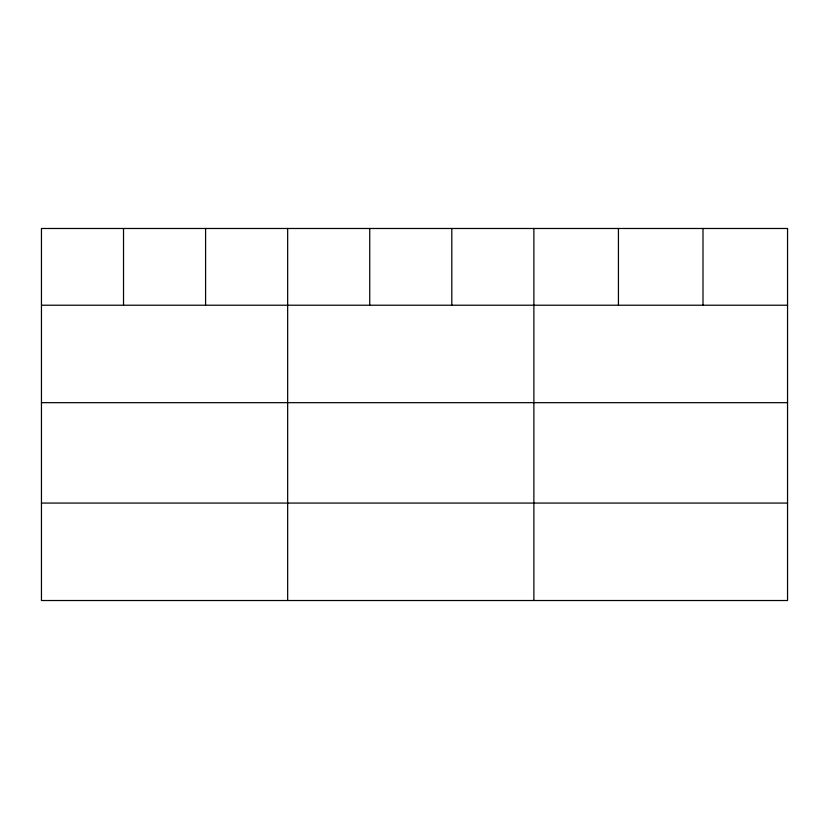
<?xml version="1.0" encoding="UTF-8"?>
<svg xmlns="http://www.w3.org/2000/svg" width="829" height="829" viewBox="0 0 829 829"><rect width="100%" height="100%" fill="white"/><g stroke="black" fill="none" stroke-linecap="round" stroke-linejoin="round"><path stroke-width="1.24" d="M787.55 305.217L787.55 600.517L41.45 600.517L41.45 228.483L787.55 228.483L787.55 305.217L41.45 305.217M41.45 402.666L787.55 402.666M41.45 503.068L787.55 503.068M702.992 228.483L702.992 305.217M618.434 228.483L618.434 305.217M533.876 228.483L533.876 600.517M451.805 228.483L451.805 305.217M369.734 228.483L369.734 305.217M287.663 228.483L287.663 600.517M205.592 228.483L205.592 305.217M123.521 228.483L123.521 305.217"/></g></svg>
